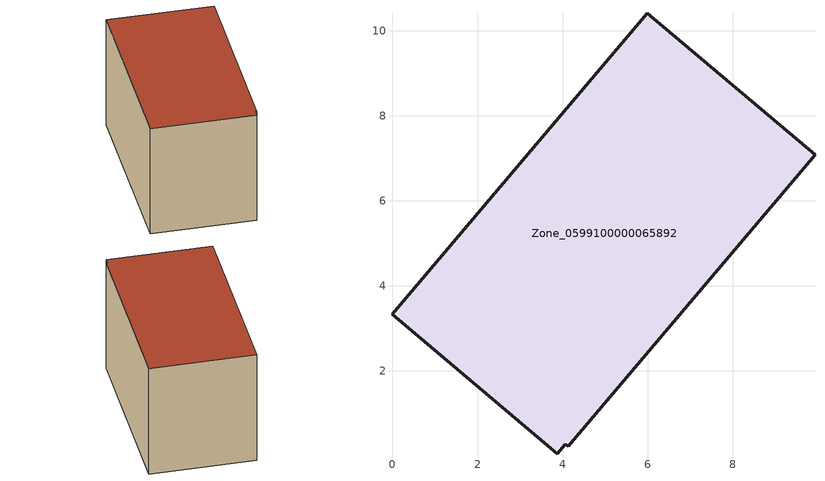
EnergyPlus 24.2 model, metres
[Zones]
Zone_0599100000065892
 floor ground (C_G): 4.13,0.23 4.07,0.28 3.88,0.05 0,3.33 5.99,10.41 9.94,7.08 z0.18
 wall outside (C_F): 9.94,7.08 5.99,10.41 0,3.33 3.88,0.05 4.07,0.28 4.13,0.23 9.94,7.08 z0.18:6.08
 roof outside (C_R): 4.07,0.28 4.13,0.23 9.94,7.08 5.99,10.41 0,3.33 3.88,0.05 z6.08
[BUILDING]
Pand.0599100000065892: North Axis=0; Terrain=City; Loads Convergence Tolerance Value=0.04; Temperature Convergence Tolerance Value=0.4; Solar Distribution=FullExterior; Maximum Number of Warmup Days=25; Minimum Number of Warmup Days=1
[Site:Location]
Rotterdam.The.Hague.AP_ZH_NLD Design_Conditions: Latitude=51.96; Longitude=4.45; Time Zone=1; Elevation=-4.5
[SITE:GROUNDTEMPERATURE:BUILDINGSURFACE]
18, 18, 18, 18, 18, 18, 18, 18, 18, 18, 18, 18
[MATERIAL] Thermal Absorptance=0.9; Solar Absorptance=0.7; Visible Absorptance=0.7
Name | Roughness | Thickness | Conductivity | Density | Specific Heat
G.TI.1946-1964 | MediumSmooth | 0.15 | 1 | 540 | 1210
F.TI.1946-1964 | Rough | 0.3 | 0.857143 | 1920 | 840
R.TI.1946-1964 | MediumRough | 0.2 | 0.277778 | 1500 | 1000
[CONSTRUCTION]
C_G: G.TI.1946-1964
C_F: F.TI.1946-1964
C_R: R.TI.1946-1964
[ZONE]
Zone_0599100000065892: Type=1; Multiplier=1; Ceiling Height=Autocalculate; Volume=Autocalculate; Floor Area=autocalculate; Part of Total Floor Area=Yes
[ZONEINFILTRATION:DESIGNFLOWRATE]
Infil_Zone_0599100000065892: Zone or ZoneList or Space or SpaceList=Zone_0599100000065892; Schedule=AlwaysOn; Design Flow Rate Calculation Method=Flow/Area; Flow Rate per Floor Area=0.003; Constant Term Coefficient=1; Temperature Term Coefficient=0; Velocity Term Coefficient=0; Velocity Squared Term Coefficient=0
[HVACTEMPLATE:ZONE:IDEALLOADSAIRSYSTEM]
Zone_0599100000065892: Maximum Heating Supply Air Temperature=50; Minimum Cooling Supply Air Temperature=13; Maximum Heating Supply Air Humidity Ratio=0.0156; Minimum Cooling Supply Air Humidity Ratio=0.0077; Heating Limit=NoLimit; Cooling Limit=NoLimit; Dehumidification Control Type=ConstantSensibleHeatRatio; Cooling Sensible Heat Ratio=0.7; Dehumidification Setpoint=60; Humidification Control Type=None; Humidification Setpoint=30; Outdoor Air Method=None; Outdoor Air Flow Rate per Person=0.00944; Outdoor Air Flow Rate per Zone Floor Area=0; Outdoor Air Flow Rate per Zone=0; Demand Controlled Ventilation Type=None; Outdoor Air Economizer Type=NoEconomizer; Heat Recovery Type=None; Sensible Heat Recovery Effectiveness=0.7; Latent Heat Recovery Effectiveness=0.65
[ZONECONTROL:THERMOSTAT]
ThermostatControl_Zone_0599100000065892: Zone or ZoneList=Zone_0599100000065892; Control Type Schedule=DualSetpointControlType; Control 1=Thermostat_Zone_0599100000065892; Temperature Difference Between Cutout And Setpoint=0
[THERMOSTATSETPOINT:DUALSETPOINT]
Thermostat_Zone_0599100000065892: Heating Setpoint Temperature Schedule=HeatingSetpoint_Zone_0599100000065892; Cooling Setpoint Temperature Schedule=CoolingSetpoint_Zone_0599100000065892
[SCHEDULE:COMPACT]
HeatingSetpoint_Zone_0599100000065892: Through: 12/31, For: AllDays, Until: 24:00, 21
CoolingSetpoint_Zone_0599100000065892: Through: 12/31, For: AllDays, Until: 24:00, 24
DualSetpointControlType: Through: 12/31, For: AllDays, Until: 24:00, 4
AlwaysOn: Through: 12/31, For: AllDays, Until: 24:00, 1
